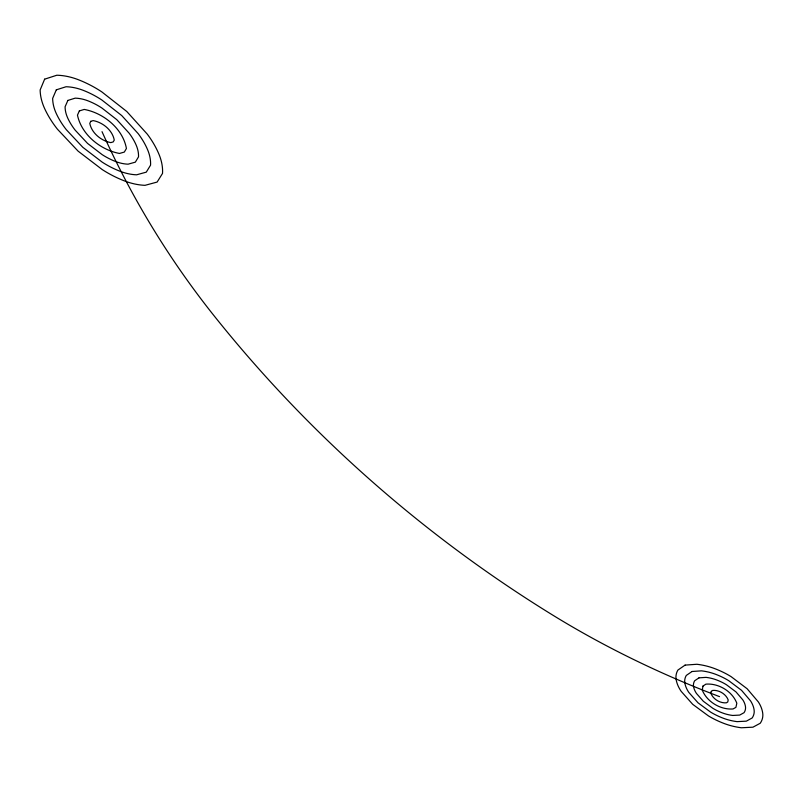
<?xml version="1.0" encoding="UTF-8"?>
<svg xmlns="http://www.w3.org/2000/svg" width="803" height="803" viewBox="0 0 803 803"><rect width="100%" height="100%" fill="white"/><g stroke="black" fill="none" stroke-linecap="round" stroke-linejoin="round"><path stroke-width="1.2" d="M102.021 131.662A1390.204 1090.845 -30.2 0 0 211.671 312.748C307.198 433.269 424.114 536.354 555.244 616.644A1278.968 916.735 -19.5 0 0 719.548 696.633M702.986 686.073L702.244 690.058C706.921 701.802 720.482 709.942 733.029 708.969L735.919 707.353L736.823 703.207C732.286 691.313 718.514 683.072 705.897 684.146L702.986 686.073M711.287 691.363L710.896 693.35C713.215 699.242 720.03 703.318 726.313 702.826L727.749 702.003L728.191 699.925C725.902 693.993 719.046 689.887 712.743 690.409L711.287 691.363M44.637 79.166L40.15 89.946A57.224 39.769 35.5 0 0 44.948 109.258A89.916 63.427 35.2 0 0 57.455 129.223L78.102 151.145L102.252 169.594A89.073 62.955 34.4 0 0 123.983 180.735A55.899 39.036 33.6 0 0 145.012 185.332L157.117 182.07L162.517 173.428A58.629 40.23 33.5 0 0 158.853 153.975A86.302 58.529 33.9 0 0 147.28 134.141L126.784 111.497L101.78 91.863A87.095 58.95 34.5 0 0 78.865 79.909A56.521 38.664 35.3 0 0 56.822 75.231L44.637 79.166M56.31 89.836L52.657 98.378A45.6 31.658 35.3 0 0 56.381 113.745A71.608 50.298 35.1 0 0 66.318 129.705L82.819 147.3L102.202 162.146A71.076 50.007 34.4 0 0 119.677 171.129A44.757 31.197 33.8 0 0 136.58 174.813L146.276 172.153L150.552 165.167A47.056 32.341 33.7 0 0 147.511 149.519A69.299 47.166 34 0 0 138.176 133.639L121.765 115.592L101.83 99.984A69.801 47.437 34.5 0 0 83.592 90.478A45.159 30.956 35.1 0 0 66.047 86.744L56.31 89.836M67.874 100.425L65.093 106.769A34.077 23.628 35.1 0 0 67.803 118.232A53.47 37.4 34.9 0 0 75.201 130.196L87.567 143.426L102.162 154.638A53.169 37.239 34.4 0 0 115.331 161.413A33.606 23.367 34 0 0 128.068 164.183L135.346 162.146L138.517 156.856A35.412 24.371 33.9 0 0 136.149 145.062A52.165 35.643 34.1 0 0 129.092 133.147L116.776 119.647L101.881 108.014A52.456 35.794 34.5 0 0 88.28 100.947A33.826 23.237 34.9 0 0 75.181 98.147L67.874 100.425M79.346 110.924L77.469 115.11C81.484 134.563 100.385 149.9 119.476 153.453L124.324 152.068L126.422 148.505C122.909 128.631 103.517 112.972 84.215 109.429L79.346 110.924M90.729 121.333L89.775 123.411C91.743 133.157 101.238 140.836 110.794 142.613L113.223 141.91L114.257 140.103C112.46 130.196 102.804 122.377 93.168 120.601L90.729 121.333M685.089 665.105L677.903 670.073A43.292 24.391 10.2 0 0 676.246 680.171A68.375 38.514 9.6 0 0 681.175 691.353L692.698 704.321L708.397 715.885A68.175 38.132 9.5 0 0 724.196 723.523A42.96 23.789 9.8 0 0 741.33 727.769L752.943 727.187L760.22 723.262A45.008 24.793 10.4 0 0 762.699 713.044A65.946 36.346 10.8 0 0 758.383 701.983L747.131 688.743L731.131 676.658A66.147 36.697 11 0 0 714.71 668.608A42.74 23.939 10.7 0 0 696.894 664.272L685.089 665.105M692.066 671.489L686.304 675.423A34.559 19.433 10.2 0 0 684.919 683.473A54.494 30.624 9.8 0 0 688.813 692.407L698.008 702.796L710.595 712.09A54.363 30.373 9.6 0 0 723.282 718.233A34.348 19.041 9.9 0 0 737.044 721.636L746.348 721.154L752.15 717.982A36.075 19.914 10.3 0 0 754.087 709.772A52.928 29.229 10.7 0 0 750.574 700.909L741.56 690.339L728.773 680.713A53.058 29.46 10.8 0 0 715.694 674.309A34.208 19.142 10.6 0 0 701.501 670.846L692.066 671.489M699.001 677.842L694.665 680.763A25.867 14.504 10.2 0 0 693.581 686.766A40.712 22.825 9.9 0 0 696.472 693.461L703.348 701.27L712.803 708.266A40.642 22.685 9.8 0 0 722.359 712.903A25.746 14.293 10 0 0 732.717 715.463L739.704 715.082L744.05 712.683A27.121 15.006 10.3 0 0 745.455 706.489A39.839 22.042 10.6 0 0 742.795 699.835L736.01 691.925L726.444 684.738A39.909 22.173 10.7 0 0 716.667 679.96A25.666 14.344 10.5 0 0 706.068 677.371L699.001 677.842"/></g></svg>
